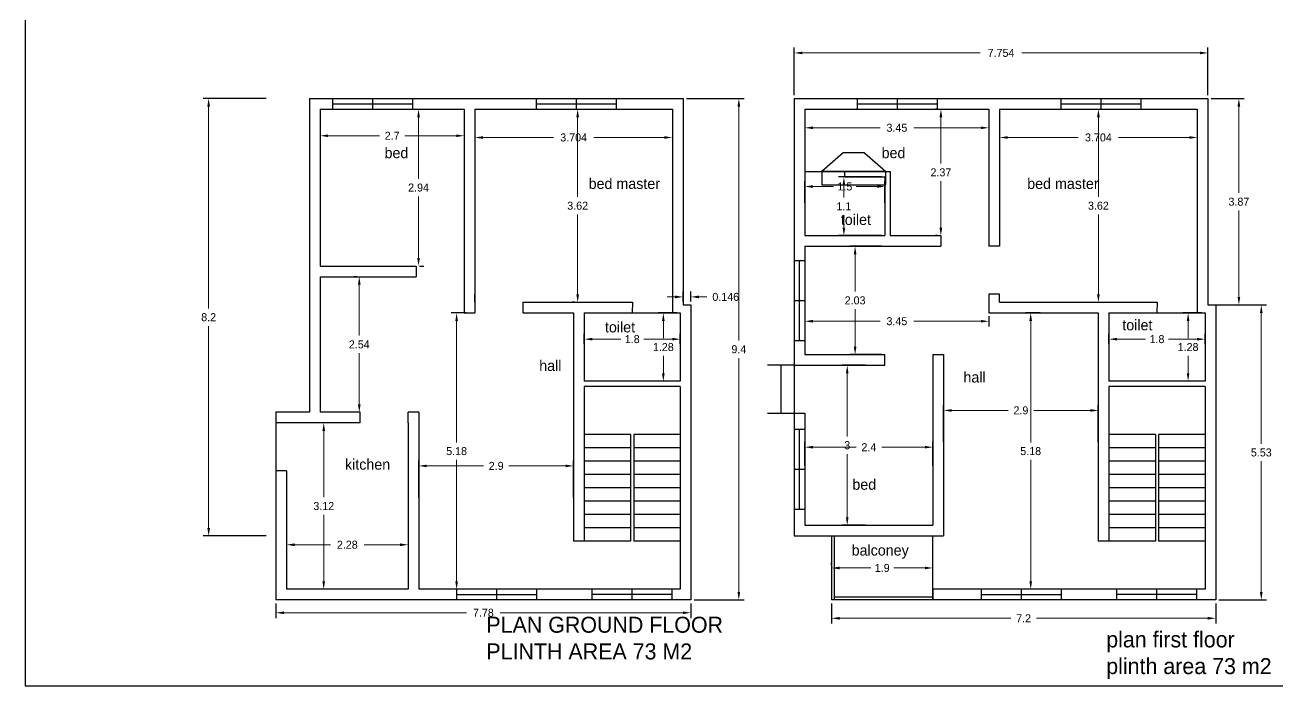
# Model space of a CAD drawing. Header units: inches. Extents: x -100 to 1476, y -184 to 112.
# Drawn here: x 60.94 to 84.42, y 81.41 to 93.8 of the extents above; entities that cross this region are included whole.
import ezdxf

# ---------------------------------------------------------------- set-up
doc = ezdxf.new("R2010")
doc.units = ezdxf.units.IN
doc.header["$MEASUREMENT"] = 0
doc.header["$PDMODE"] = 66
doc.dimstyles.get("Standard").update_dxf_attribs({"dimtxt": 0.15, "dimasz": 0.15, "dimexe": 0.1, "dimexo": 0.0625, "dimgap": 0.09, "dimtad": 0, "dimtih": 1, "dimtoh": 1, "dimdec": 4, "dimdsep": 46, "dimtxsty": 'Standard', "dimcen": 0.09, "dimadec": 0, "dimazin": 0, "dimtfac": 1, "dimtdec": 4, "dimtofl": 0, "dimtmove": 0, "dimatfit": 3, "dimfxl": 0, "dimtolj": 1, "dimtzin": 0, "dimlwd": 15, "dimarcsym": 0})

# ---------------------------------------------------------------- blocks, each defined once
blk = doc.blocks.new('*D35')
at = {"color": 0, "lineweight": -2, "transparency": 16777216}
for p, q in [((69.367, 92.163), (69.367, 91.595)), ((73.071, 92.163), (73.071, 91.595))]:
    blk.add_line(p, q, dxfattribs=at)
at = {"color": 0, "lineweight": 15, "transparency": 16777216}
for p, q in [((69.517, 91.695), (70.842, 91.695)), ((72.921, 91.695), (71.597, 91.695))]:
    blk.add_line(p, q, dxfattribs=at)
at = {"color": 0, "transparency": 16777216}
for points in [[(69.517, 91.72), (69.517, 91.67), (69.367, 91.695)], [(72.921, 91.72), (72.921, 91.67), (73.071, 91.695)]]:
    blk.add_solid(points, dxfattribs=at)
at = {"layer": 'Defpoints', "color": 0, "transparency": 16777216}
for p in [(69.367, 92.226), (73.071, 92.226), (69.367, 91.695)]:
    blk.add_point(p, dxfattribs=at)
at = {"color": 0, "transparency": 16777216, "insert": (71.219, 91.695), "char_height": 0.15, "attachment_point": 5}
blk.add_mtext('\\A1;3.704', dxfattribs=at)
blk = doc.blocks.new('*D36')
at = {"color": 0, "lineweight": -2, "transparency": 16777216}
for p, q in [((69.205, 88.406), (68.925, 88.406)), ((69.205, 83.226), (68.925, 83.226))]:
    blk.add_line(p, q, dxfattribs=at)
at = {"color": 0, "lineweight": 15, "transparency": 16777216}
for p, q in [((69.025, 88.256), (69.025, 85.981)), ((69.025, 83.376), (69.025, 85.651))]:
    blk.add_line(p, q, dxfattribs=at)
at = {"color": 0, "transparency": 16777216}
for points in [[(69, 88.256), (69.05, 88.256), (69.025, 88.406)], [(69, 83.376), (69.05, 83.376), (69.025, 83.226)]]:
    blk.add_solid(points, dxfattribs=at)
at = {"layer": 'Defpoints', "color": 0, "transparency": 16777216}
for p in [(69.267, 88.406), (69.025, 83.226), (69.267, 83.226)]:
    blk.add_point(p, dxfattribs=at)
at = {"color": 0, "transparency": 16777216, "insert": (69.025, 85.816), "char_height": 0.15, "attachment_point": 5}
blk.add_mtext('\\A1;5.18', dxfattribs=at)
blk = doc.blocks.new('*D37')
at = {"color": 0, "lineweight": -2, "transparency": 16777216}
for p, q in [((68.317, 84.948), (68.317, 85.639)), ((71.217, 84.948), (71.217, 85.639))]:
    blk.add_line(p, q, dxfattribs=at)
at = {"color": 0, "lineweight": 15, "transparency": 16777216}
for p, q in [((68.467, 85.539), (69.527, 85.539)), ((71.067, 85.539), (70.007, 85.539))]:
    blk.add_line(p, q, dxfattribs=at)
at = {"color": 0, "transparency": 16777216}
for points in [[(68.467, 85.564), (68.467, 85.514), (68.317, 85.539)], [(71.067, 85.564), (71.067, 85.514), (71.217, 85.539)]]:
    blk.add_solid(points, dxfattribs=at)
at = {"layer": 'Defpoints', "color": 0, "transparency": 16777216}
for p in [(71.217, 85.539), (68.317, 84.886), (71.217, 84.886)]:
    blk.add_point(p, dxfattribs=at)
at = {"color": 0, "transparency": 16777216, "insert": (69.767, 85.539), "char_height": 0.15, "attachment_point": 5}
blk.add_mtext('\\A1;2.9', dxfattribs=at)
blk = doc.blocks.new('*D38')
at = {"color": 0, "lineweight": -2, "transparency": 16777216}
for p, q in [((71.28, 92.226), (71.394, 92.226)), ((71.232, 88.606), (71.194, 88.606))]:
    blk.add_line(p, q, dxfattribs=at)
at = {"color": 0, "lineweight": 15, "transparency": 16777216}
for p, q in [((71.294, 92.076), (71.294, 90.581)), ((71.294, 88.756), (71.294, 90.251))]:
    blk.add_line(p, q, dxfattribs=at)
at = {"color": 0, "transparency": 16777216}
for points in [[(71.269, 92.076), (71.319, 92.076), (71.294, 92.226)], [(71.269, 88.756), (71.319, 88.756), (71.294, 88.606)]]:
    blk.add_solid(points, dxfattribs=at)
at = {"layer": 'Defpoints', "color": 0, "transparency": 16777216}
for p in [(71.217, 92.226), (71.294, 88.606), (71.294, 88.606)]:
    blk.add_point(p, dxfattribs=at)
at = {"color": 0, "transparency": 16777216, "insert": (71.294, 90.416), "char_height": 0.15, "attachment_point": 5}
blk.add_mtext('\\A1;3.62', dxfattribs=at)
blk = doc.blocks.new('*D39')
at = {"color": 0, "lineweight": -2, "transparency": 16777216}
for p, q in [((71.417, 87.828), (71.417, 88.015)), ((73.217, 87.828), (73.217, 88.015))]:
    blk.add_line(p, q, dxfattribs=at)
at = {"color": 0, "lineweight": 15, "transparency": 16777216}
for p, q in [((71.567, 87.915), (72.102, 87.915)), ((73.067, 87.915), (72.532, 87.915))]:
    blk.add_line(p, q, dxfattribs=at)
at = {"color": 0, "transparency": 16777216}
for points in [[(71.567, 87.94), (71.567, 87.89), (71.417, 87.915)], [(73.067, 87.94), (73.067, 87.89), (73.217, 87.915)]]:
    blk.add_solid(points, dxfattribs=at)
at = {"layer": 'Defpoints', "color": 0, "transparency": 16777216}
for p in [(73.217, 87.915), (71.417, 87.766), (73.217, 87.766)]:
    blk.add_point(p, dxfattribs=at)
at = {"color": 0, "transparency": 16777216, "insert": (72.317, 87.915), "char_height": 0.15, "attachment_point": 5}
blk.add_mtext('\\A1;1.8', dxfattribs=at)
blk = doc.blocks.new('*D40')
at = {"color": 0, "lineweight": -2, "transparency": 16777216}
for p, q in [((73.155, 88.406), (72.8, 88.406)), ((73.155, 87.126), (72.8, 87.126))]:
    blk.add_line(p, q, dxfattribs=at)
at = {"color": 0, "lineweight": 15, "transparency": 16777216}
for p, q in [((72.9, 88.256), (72.9, 87.931)), ((72.9, 87.276), (72.9, 87.601))]:
    blk.add_line(p, q, dxfattribs=at)
at = {"color": 0, "transparency": 16777216}
for points in [[(72.875, 88.256), (72.925, 88.256), (72.9, 88.406)], [(72.875, 87.276), (72.925, 87.276), (72.9, 87.126)]]:
    blk.add_solid(points, dxfattribs=at)
at = {"layer": 'Defpoints', "color": 0, "transparency": 16777216}
for p in [(73.217, 88.406), (72.9, 87.126), (73.217, 87.126)]:
    blk.add_point(p, dxfattribs=at)
at = {"color": 0, "transparency": 16777216, "insert": (72.9, 87.766), "char_height": 0.15, "attachment_point": 5}
blk.add_mtext('\\A1;1.28', dxfattribs=at)
blk = doc.blocks.new('*D51')
at = {"color": 0, "lineweight": -2, "transparency": 16777216}
for p, q in [((75.552, 92.163), (75.552, 91.777)), ((79.002, 92.163), (79.002, 91.777))]:
    blk.add_line(p, q, dxfattribs=at)
at = {"color": 0, "lineweight": 15, "transparency": 16777216}
for p, q in [((75.702, 91.877), (76.962, 91.877)), ((78.852, 91.877), (77.592, 91.877))]:
    blk.add_line(p, q, dxfattribs=at)
at = {"color": 0, "transparency": 16777216}
for points in [[(75.702, 91.902), (75.702, 91.852), (75.552, 91.877)], [(78.852, 91.902), (78.852, 91.852), (79.002, 91.877)]]:
    blk.add_solid(points, dxfattribs=at)
at = {"layer": 'Defpoints', "color": 0, "transparency": 16777216}
for p in [(75.552, 92.226), (79.002, 92.226), (75.552, 91.877)]:
    blk.add_point(p, dxfattribs=at)
at = {"color": 0, "transparency": 16777216, "insert": (77.277, 91.877), "char_height": 0.15, "attachment_point": 5}
blk.add_mtext('\\A1;3.45', dxfattribs=at)
blk = doc.blocks.new('*D52')
at = {"color": 0, "lineweight": -2, "transparency": 16777216}
for p, q in [((76.689, 87.426), (76.246, 87.426)), ((76.689, 84.426), (76.246, 84.426))]:
    blk.add_line(p, q, dxfattribs=at)
at = {"color": 0, "lineweight": 15, "transparency": 16777216}
for p, q in [((76.346, 87.276), (76.346, 86.091)), ((76.346, 84.576), (76.346, 85.761))]:
    blk.add_line(p, q, dxfattribs=at)
at = {"color": 0, "transparency": 16777216}
for points in [[(76.321, 87.276), (76.371, 87.276), (76.346, 87.426)], [(76.321, 84.576), (76.371, 84.576), (76.346, 84.426)]]:
    blk.add_solid(points, dxfattribs=at)
at = {"layer": 'Defpoints', "color": 0, "transparency": 16777216}
for p in [(76.346, 87.426), (76.752, 87.426), (76.752, 84.426)]:
    blk.add_point(p, dxfattribs=at)
at = {"color": 0, "transparency": 16777216, "insert": (76.346, 85.926), "char_height": 0.15, "attachment_point": 5}
blk.add_mtext('\\A1;3', dxfattribs=at)
blk = doc.blocks.new('*D53')
at = {"color": 0, "lineweight": -2, "transparency": 16777216}
for p, q in [((75.552, 85.538), (75.552, 85.99)), ((77.952, 85.538), (77.952, 85.99))]:
    blk.add_line(p, q, dxfattribs=at)
at = {"color": 0, "lineweight": 15, "transparency": 16777216}
for p, q in [((75.702, 85.89), (76.512, 85.89)), ((77.802, 85.89), (76.992, 85.89))]:
    blk.add_line(p, q, dxfattribs=at)
at = {"color": 0, "transparency": 16777216}
for points in [[(75.702, 85.915), (75.702, 85.865), (75.552, 85.89)], [(77.802, 85.915), (77.802, 85.865), (77.952, 85.89)]]:
    blk.add_solid(points, dxfattribs=at)
at = {"layer": 'Defpoints', "color": 0, "transparency": 16777216}
for p in [(77.952, 85.89), (75.552, 85.476), (77.952, 85.476)]:
    blk.add_point(p, dxfattribs=at)
at = {"color": 0, "transparency": 16777216, "insert": (76.752, 85.89), "char_height": 0.15, "attachment_point": 5}
blk.add_mtext('\\A1;2.4', dxfattribs=at)
blk = doc.blocks.new('*D54')
at = {"color": 0, "lineweight": -2, "transparency": 16777216}
for p, q in [((78.039, 92.226), (78.002, 92.226)), ((78.039, 89.856), (78.002, 89.856))]:
    blk.add_line(p, q, dxfattribs=at)
at = {"color": 0, "lineweight": 15, "transparency": 16777216}
for p, q in [((78.102, 92.076), (78.102, 91.206)), ((78.102, 90.006), (78.102, 90.876))]:
    blk.add_line(p, q, dxfattribs=at)
at = {"color": 0, "transparency": 16777216}
for points in [[(78.077, 92.076), (78.127, 92.076), (78.102, 92.226)], [(78.077, 90.006), (78.127, 90.006), (78.102, 89.856)]]:
    blk.add_solid(points, dxfattribs=at)
at = {"layer": 'Defpoints', "color": 0, "transparency": 16777216}
for p in [(78.102, 92.226), (78.102, 92.226), (78.102, 89.856)]:
    blk.add_point(p, dxfattribs=at)
at = {"color": 0, "transparency": 16777216, "insert": (78.102, 91.041), "char_height": 0.15, "attachment_point": 5}
blk.add_mtext('\\A1;2.37', dxfattribs=at)
blk = doc.blocks.new('*D41')
at = {"color": 0, "lineweight": -2, "transparency": 16777216}
for p, q in [((79.202, 92.163), (79.202, 91.595)), ((82.906, 92.163), (82.906, 91.595))]:
    blk.add_line(p, q, dxfattribs=at)
at = {"color": 0, "lineweight": 15, "transparency": 16777216}
for p, q in [((79.352, 91.695), (80.676, 91.695)), ((82.756, 91.695), (81.431, 91.695))]:
    blk.add_line(p, q, dxfattribs=at)
at = {"color": 0, "transparency": 16777216}
for points in [[(79.352, 91.72), (79.352, 91.67), (79.202, 91.695)], [(82.756, 91.72), (82.756, 91.67), (82.906, 91.695)]]:
    blk.add_solid(points, dxfattribs=at)
at = {"layer": 'Defpoints', "color": 0, "transparency": 16777216}
for p in [(79.202, 92.226), (82.906, 92.226), (79.202, 91.695)]:
    blk.add_point(p, dxfattribs=at)
at = {"color": 0, "transparency": 16777216, "insert": (81.054, 91.695), "char_height": 0.15, "attachment_point": 5}
blk.add_mtext('\\A1;3.704', dxfattribs=at)
blk = doc.blocks.new('*D42')
at = {"color": 0, "lineweight": -2, "transparency": 16777216}
for p, q in [((79.964, 88.406), (79.685, 88.406)), ((79.964, 83.226), (79.685, 83.226))]:
    blk.add_line(p, q, dxfattribs=at)
at = {"color": 0, "lineweight": 15, "transparency": 16777216}
for p, q in [((79.785, 88.256), (79.785, 85.981)), ((79.785, 83.376), (79.785, 85.651))]:
    blk.add_line(p, q, dxfattribs=at)
at = {"color": 0, "transparency": 16777216}
for points in [[(79.76, 88.256), (79.81, 88.256), (79.785, 88.406)], [(79.76, 83.376), (79.81, 83.376), (79.785, 83.226)]]:
    blk.add_solid(points, dxfattribs=at)
at = {"layer": 'Defpoints', "color": 0, "transparency": 16777216}
for p in [(80.027, 88.406), (79.785, 83.226), (80.027, 83.226)]:
    blk.add_point(p, dxfattribs=at)
at = {"color": 0, "transparency": 16777216, "insert": (79.785, 85.816), "char_height": 0.15, "attachment_point": 5}
blk.add_mtext('\\A1;5.18', dxfattribs=at)
blk = doc.blocks.new('*D43')
at = {"color": 0, "lineweight": -2, "transparency": 16777216}
for p, q in [((78.152, 85.988), (78.152, 86.679)), ((81.052, 85.988), (81.052, 86.679))]:
    blk.add_line(p, q, dxfattribs=at)
at = {"color": 0, "lineweight": 15, "transparency": 16777216}
for p, q in [((78.302, 86.579), (79.362, 86.579)), ((80.902, 86.579), (79.842, 86.579))]:
    blk.add_line(p, q, dxfattribs=at)
at = {"color": 0, "transparency": 16777216}
for points in [[(78.302, 86.604), (78.302, 86.554), (78.152, 86.579)], [(80.902, 86.604), (80.902, 86.554), (81.052, 86.579)]]:
    blk.add_solid(points, dxfattribs=at)
at = {"layer": 'Defpoints', "color": 0, "transparency": 16777216}
for p in [(81.052, 86.579), (78.152, 85.926), (81.052, 85.926)]:
    blk.add_point(p, dxfattribs=at)
at = {"color": 0, "transparency": 16777216, "insert": (79.602, 86.579), "char_height": 0.15, "attachment_point": 5}
blk.add_mtext('\\A1;2.9', dxfattribs=at)
blk = doc.blocks.new('*D44')
at = {"color": 0, "lineweight": -2, "transparency": 16777216}
for p, q in [((76.989, 89.656), (76.394, 89.656)), ((76.989, 87.626), (76.394, 87.626))]:
    blk.add_line(p, q, dxfattribs=at)
at = {"color": 0, "lineweight": 15, "transparency": 16777216}
for p, q in [((76.494, 89.506), (76.494, 88.806)), ((76.494, 87.776), (76.494, 88.476))]:
    blk.add_line(p, q, dxfattribs=at)
at = {"color": 0, "transparency": 16777216}
for points in [[(76.469, 89.506), (76.519, 89.506), (76.494, 89.656)], [(76.469, 87.776), (76.519, 87.776), (76.494, 87.626)]]:
    blk.add_solid(points, dxfattribs=at)
at = {"layer": 'Defpoints', "color": 0, "transparency": 16777216}
for p in [(76.494, 89.656), (77.052, 89.656), (77.052, 87.626)]:
    blk.add_point(p, dxfattribs=at)
at = {"color": 0, "transparency": 16777216, "insert": (76.494, 88.641), "char_height": 0.15, "attachment_point": 5}
blk.add_mtext('\\A1;2.03', dxfattribs=at)
blk = doc.blocks.new('*D45')
at = {"color": 0, "lineweight": -2, "transparency": 16777216}
for p, q in [((75.552, 88.343), (75.552, 88.151)), ((79.002, 88.343), (79.002, 88.151))]:
    blk.add_line(p, q, dxfattribs=at)
at = {"color": 0, "lineweight": 15, "transparency": 16777216}
for p, q in [((75.702, 88.251), (76.962, 88.251)), ((78.852, 88.251), (77.592, 88.251))]:
    blk.add_line(p, q, dxfattribs=at)
at = {"color": 0, "transparency": 16777216}
for points in [[(75.702, 88.276), (75.702, 88.226), (75.552, 88.251)], [(78.852, 88.276), (78.852, 88.226), (79.002, 88.251)]]:
    blk.add_solid(points, dxfattribs=at)
at = {"layer": 'Defpoints', "color": 0, "transparency": 16777216}
for p in [(75.552, 88.406), (79.002, 88.406), (75.552, 88.251)]:
    blk.add_point(p, dxfattribs=at)
at = {"color": 0, "transparency": 16777216, "insert": (77.277, 88.251), "char_height": 0.15, "attachment_point": 5}
blk.add_mtext('\\A1;3.45', dxfattribs=at)
blk = doc.blocks.new('*D46')
at = {"color": 0, "lineweight": -2, "transparency": 16777216}
for p, q in [((76.052, 83.688), (76.052, 83.726)), ((77.952, 83.688), (77.952, 83.726))]:
    blk.add_line(p, q, dxfattribs=at)
at = {"color": 0, "lineweight": 15, "transparency": 16777216}
for p, q in [((76.202, 83.626), (76.787, 83.626)), ((77.802, 83.626), (77.217, 83.626))]:
    blk.add_line(p, q, dxfattribs=at)
at = {"color": 0, "transparency": 16777216}
for points in [[(76.202, 83.651), (76.202, 83.601), (76.052, 83.626)], [(77.802, 83.651), (77.802, 83.601), (77.952, 83.626)]]:
    blk.add_solid(points, dxfattribs=at)
at = {"layer": 'Defpoints', "color": 0, "transparency": 16777216}
for p in [(76.052, 83.626), (77.952, 83.626), (77.952, 83.626)]:
    blk.add_point(p, dxfattribs=at)
at = {"color": 0, "transparency": 16777216, "insert": (77.002, 83.626), "char_height": 0.15, "attachment_point": 5}
blk.add_mtext('\\A1;1.9', dxfattribs=at)
blk = doc.blocks.new('*D47')
at = {"color": 0, "lineweight": -2, "transparency": 16777216}
for p, q in [((76.989, 90.956), (76.184, 90.956)), ((76.989, 89.856), (76.184, 89.856))]:
    blk.add_line(p, q, dxfattribs=at)
at = {"color": 0, "lineweight": 15, "transparency": 16777216}
for p, q in [((76.284, 90.806), (76.284, 90.571)), ((76.284, 90.006), (76.284, 90.241))]:
    blk.add_line(p, q, dxfattribs=at)
at = {"color": 0, "transparency": 16777216}
for points in [[(76.259, 90.806), (76.309, 90.806), (76.284, 90.956)], [(76.259, 90.006), (76.309, 90.006), (76.284, 89.856)]]:
    blk.add_solid(points, dxfattribs=at)
at = {"layer": 'Defpoints', "color": 0, "transparency": 16777216}
for p in [(76.284, 90.956), (77.052, 90.956), (77.052, 89.856)]:
    blk.add_point(p, dxfattribs=at)
at = {"color": 0, "transparency": 16777216, "insert": (76.284, 90.406), "char_height": 0.15, "attachment_point": 5}
blk.add_mtext('\\A1;1.1', dxfattribs=at)
blk = doc.blocks.new('*D48')
at = {"color": 0, "lineweight": -2, "transparency": 16777216}
for p, q in [((75.552, 90.468), (75.552, 90.876)), ((77.052, 90.468), (77.052, 90.876))]:
    blk.add_line(p, q, dxfattribs=at)
at = {"color": 0, "lineweight": 15, "transparency": 16777216}
for p, q in [((75.702, 90.776), (76.087, 90.776)), ((76.902, 90.776), (76.517, 90.776))]:
    blk.add_line(p, q, dxfattribs=at)
at = {"color": 0, "transparency": 16777216}
for points in [[(75.702, 90.801), (75.702, 90.751), (75.552, 90.776)], [(76.902, 90.801), (76.902, 90.751), (77.052, 90.776)]]:
    blk.add_solid(points, dxfattribs=at)
at = {"layer": 'Defpoints', "color": 0, "transparency": 16777216}
for p in [(75.552, 90.776), (75.552, 90.406), (77.052, 90.406)]:
    blk.add_point(p, dxfattribs=at)
at = {"color": 0, "transparency": 16777216, "insert": (76.302, 90.776), "char_height": 0.15, "attachment_point": 5}
blk.add_mtext('\\A1;1.5', dxfattribs=at)
blk = doc.blocks.new('*D49')
at = {"color": 0, "lineweight": -2, "transparency": 16777216}
for p, q in [((81.252, 87.828), (81.252, 88.015)), ((83.052, 87.828), (83.052, 88.015))]:
    blk.add_line(p, q, dxfattribs=at)
at = {"color": 0, "lineweight": 15, "transparency": 16777216}
for p, q in [((81.402, 87.915), (81.937, 87.915)), ((82.902, 87.915), (82.367, 87.915))]:
    blk.add_line(p, q, dxfattribs=at)
at = {"color": 0, "transparency": 16777216}
for points in [[(81.402, 87.94), (81.402, 87.89), (81.252, 87.915)], [(82.902, 87.94), (82.902, 87.89), (83.052, 87.915)]]:
    blk.add_solid(points, dxfattribs=at)
at = {"layer": 'Defpoints', "color": 0, "transparency": 16777216}
for p in [(83.052, 87.915), (81.252, 87.766), (83.052, 87.766)]:
    blk.add_point(p, dxfattribs=at)
at = {"color": 0, "transparency": 16777216, "insert": (82.152, 87.915), "char_height": 0.15, "attachment_point": 5}
blk.add_mtext('\\A1;1.8', dxfattribs=at)
blk = doc.blocks.new('*D50')
at = {"color": 0, "lineweight": -2, "transparency": 16777216}
for p, q in [((82.989, 88.406), (82.635, 88.406)), ((82.989, 87.126), (82.635, 87.126))]:
    blk.add_line(p, q, dxfattribs=at)
at = {"color": 0, "lineweight": 15, "transparency": 16777216}
for p, q in [((82.735, 88.256), (82.735, 87.931)), ((82.735, 87.276), (82.735, 87.601))]:
    blk.add_line(p, q, dxfattribs=at)
at = {"color": 0, "transparency": 16777216}
for points in [[(82.71, 88.256), (82.76, 88.256), (82.735, 88.406)], [(82.71, 87.276), (82.76, 87.276), (82.735, 87.126)]]:
    blk.add_solid(points, dxfattribs=at)
at = {"layer": 'Defpoints', "color": 0, "transparency": 16777216}
for p in [(83.052, 88.406), (82.735, 87.126), (83.052, 87.126)]:
    blk.add_point(p, dxfattribs=at)
at = {"color": 0, "transparency": 16777216, "insert": (82.735, 87.766), "char_height": 0.15, "attachment_point": 5}
blk.add_mtext('\\A1;1.28', dxfattribs=at)
blk = doc.blocks.new('*D55')
at = {"color": 0, "lineweight": -2, "transparency": 16777216}
for p, q in [((80.741, 92.226), (81.154, 92.226)), ((80.741, 88.606), (81.154, 88.606))]:
    blk.add_line(p, q, dxfattribs=at)
at = {"color": 0, "lineweight": 15, "transparency": 16777216}
for p, q in [((81.054, 92.076), (81.054, 90.581)), ((81.054, 88.756), (81.054, 90.251))]:
    blk.add_line(p, q, dxfattribs=at)
at = {"color": 0, "transparency": 16777216}
for points in [[(81.029, 92.076), (81.079, 92.076), (81.054, 92.226)], [(81.029, 88.756), (81.079, 88.756), (81.054, 88.606)]]:
    blk.add_solid(points, dxfattribs=at)
at = {"layer": 'Defpoints', "color": 0, "transparency": 16777216}
for p in [(80.679, 92.226), (81.054, 92.226), (80.679, 88.606)]:
    blk.add_point(p, dxfattribs=at)
at = {"color": 0, "transparency": 16777216, "insert": (81.054, 90.416), "char_height": 0.15, "attachment_point": 5}
blk.add_mtext('\\A1;3.62', dxfattribs=at)
blk = doc.blocks.new('*D75')
at = {"color": 0, "lineweight": -2, "transparency": 16777216}
for p, q in [((73.334, 92.426), (74.415, 92.426)), ((73.48, 83.026), (74.415, 83.026))]:
    blk.add_line(p, q, dxfattribs=at)
at = {"color": 0, "lineweight": 15, "transparency": 16777216}
for p, q in [((74.315, 92.276), (74.315, 87.891)), ((74.315, 83.176), (74.315, 87.561))]:
    blk.add_line(p, q, dxfattribs=at)
at = {"color": 0, "transparency": 16777216}
for points in [[(74.29, 92.276), (74.34, 92.276), (74.315, 92.426)], [(74.29, 83.176), (74.34, 83.176), (74.315, 83.026)]]:
    blk.add_solid(points, dxfattribs=at)
at = {"layer": 'Defpoints', "color": 0, "transparency": 16777216}
for p in [(73.271, 92.426), (73.417, 83.026), (74.315, 83.026)]:
    blk.add_point(p, dxfattribs=at)
at = {"color": 0, "transparency": 16777216, "insert": (74.315, 87.726), "char_height": 0.15, "attachment_point": 5}
blk.add_mtext('\\A1;9.4', dxfattribs=at)
blk = doc.blocks.new('*D76')
at = {"color": 0, "lineweight": -2, "transparency": 16777216}
for p, q in [((73.271, 88.618), (73.271, 88.807)), ((73.417, 88.618), (73.417, 88.807))]:
    blk.add_line(p, q, dxfattribs=at)
at = {"color": 0, "lineweight": 15, "transparency": 16777216}
for p, q in [((73.121, 88.707), (72.971, 88.707)), ((73.567, 88.707), (73.717, 88.707))]:
    blk.add_line(p, q, dxfattribs=at)
at = {"color": 0, "transparency": 16777216}
for points in [[(73.121, 88.732), (73.121, 88.682), (73.271, 88.707)], [(73.567, 88.732), (73.567, 88.682), (73.417, 88.707)]]:
    blk.add_solid(points, dxfattribs=at)
at = {"layer": 'Defpoints', "color": 0, "transparency": 16777216}
for p in [(73.271, 88.556), (73.417, 88.707), (73.417, 88.556)]:
    blk.add_point(p, dxfattribs=at)
at = {"color": 0, "transparency": 16777216, "insert": (74.07, 88.707), "char_height": 0.15, "attachment_point": 5}
blk.add_mtext('\\A1;0.146', dxfattribs=at)
blk = doc.blocks.new('*D77')
at = {"color": 0, "lineweight": -2, "transparency": 16777216}
for p, q in [((65.455, 92.426), (64.278, 92.426)), ((65.455, 84.226), (64.278, 84.226))]:
    blk.add_line(p, q, dxfattribs=at)
at = {"color": 0, "lineweight": 15, "transparency": 16777216}
for p, q in [((64.378, 92.276), (64.378, 88.491)), ((64.378, 84.376), (64.378, 88.161))]:
    blk.add_line(p, q, dxfattribs=at)
at = {"color": 0, "transparency": 16777216}
for points in [[(64.353, 92.276), (64.403, 92.276), (64.378, 92.426)], [(64.353, 84.376), (64.403, 84.376), (64.378, 84.226)]]:
    blk.add_solid(points, dxfattribs=at)
at = {"layer": 'Defpoints', "color": 0, "transparency": 16777216}
for p in [(65.517, 92.426), (64.378, 84.226), (65.517, 84.226)]:
    blk.add_point(p, dxfattribs=at)
at = {"color": 0, "transparency": 16777216, "insert": (64.378, 88.326), "char_height": 0.15, "attachment_point": 5}
blk.add_mtext('\\A1;8.2', dxfattribs=at)
blk = doc.blocks.new('*D78')
at = {"color": 0, "lineweight": -2, "transparency": 16777216}
for p, q in [((75.352, 92.488), (75.352, 93.38)), ((83.106, 92.488), (83.106, 93.38))]:
    blk.add_line(p, q, dxfattribs=at)
at = {"color": 0, "lineweight": 15, "transparency": 16777216}
for p, q in [((75.502, 93.28), (78.839, 93.28)), ((82.956, 93.28), (79.619, 93.28))]:
    blk.add_line(p, q, dxfattribs=at)
at = {"color": 0, "transparency": 16777216}
for points in [[(75.502, 93.305), (75.502, 93.255), (75.352, 93.28)], [(82.956, 93.305), (82.956, 93.255), (83.106, 93.28)]]:
    blk.add_solid(points, dxfattribs=at)
at = {"layer": 'Defpoints', "color": 0, "transparency": 16777216}
for p in [(83.106, 93.28), (75.352, 92.426), (83.106, 92.426)]:
    blk.add_point(p, dxfattribs=at)
at = {"color": 0, "transparency": 16777216, "insert": (79.229, 93.28), "char_height": 0.15, "attachment_point": 5}
blk.add_mtext('\\A1;7.754', dxfattribs=at)
blk = doc.blocks.new('*D79')
at = {"color": 0, "lineweight": -2, "transparency": 16777216}
for p, q in [((83.168, 92.426), (83.787, 92.426)), ((83.168, 88.556), (83.787, 88.556))]:
    blk.add_line(p, q, dxfattribs=at)
at = {"color": 0, "lineweight": 15, "transparency": 16777216}
for p, q in [((83.687, 92.276), (83.687, 90.656)), ((83.687, 88.706), (83.687, 90.326))]:
    blk.add_line(p, q, dxfattribs=at)
at = {"color": 0, "transparency": 16777216}
for points in [[(83.662, 92.276), (83.712, 92.276), (83.687, 92.426)], [(83.662, 88.706), (83.712, 88.706), (83.687, 88.556)]]:
    blk.add_solid(points, dxfattribs=at)
at = {"layer": 'Defpoints', "color": 0, "transparency": 16777216}
for p in [(83.106, 92.426), (83.106, 88.556), (83.687, 88.556)]:
    blk.add_point(p, dxfattribs=at)
at = {"color": 0, "transparency": 16777216, "insert": (83.687, 90.491), "char_height": 0.15, "attachment_point": 5}
blk.add_mtext('\\A1;3.87', dxfattribs=at)
blk = doc.blocks.new('*D80')
at = {"color": 0, "lineweight": -2, "transparency": 16777216}
for p, q in [((83.314, 88.556), (84.207, 88.556)), ((83.314, 83.026), (84.207, 83.026))]:
    blk.add_line(p, q, dxfattribs=at)
at = {"color": 0, "lineweight": 15, "transparency": 16777216}
for p, q in [((84.107, 88.406), (84.107, 85.956)), ((84.107, 83.176), (84.107, 85.626))]:
    blk.add_line(p, q, dxfattribs=at)
at = {"color": 0, "transparency": 16777216}
for points in [[(84.082, 88.406), (84.132, 88.406), (84.107, 88.556)], [(84.082, 83.176), (84.132, 83.176), (84.107, 83.026)]]:
    blk.add_solid(points, dxfattribs=at)
at = {"layer": 'Defpoints', "color": 0, "transparency": 16777216}
for p in [(83.252, 88.556), (83.252, 83.026), (84.107, 83.026)]:
    blk.add_point(p, dxfattribs=at)
at = {"color": 0, "transparency": 16777216, "insert": (84.107, 85.791), "char_height": 0.15, "attachment_point": 5}
blk.add_mtext('\\A1;5.53', dxfattribs=at)
blk = doc.blocks.new('*D81')
at = {"color": 0, "lineweight": -2, "transparency": 16777216}
for p, q in [((76.052, 82.963), (76.052, 82.583)), ((83.252, 82.963), (83.252, 82.583))]:
    blk.add_line(p, q, dxfattribs=at)
at = {"color": 0, "lineweight": 15, "transparency": 16777216}
for p, q in [((76.202, 82.683), (79.412, 82.683)), ((83.102, 82.683), (79.892, 82.683))]:
    blk.add_line(p, q, dxfattribs=at)
at = {"color": 0, "transparency": 16777216}
for points in [[(76.202, 82.708), (76.202, 82.658), (76.052, 82.683)], [(83.102, 82.708), (83.102, 82.658), (83.252, 82.683)]]:
    blk.add_solid(points, dxfattribs=at)
at = {"layer": 'Defpoints', "color": 0, "transparency": 16777216}
for p in [(76.052, 83.026), (83.252, 83.026), (83.252, 82.683)]:
    blk.add_point(p, dxfattribs=at)
at = {"color": 0, "transparency": 16777216, "insert": (79.652, 82.683), "char_height": 0.15, "attachment_point": 5}
blk.add_mtext('\\A1;7.2', dxfattribs=at)
blk = doc.blocks.new('*D172')
at = {"color": 0, "linetype": 'ByBlock', "lineweight": -2, "transparency": 16777216}
for p, q in [((66.467, 92.163), (66.467, 91.628)), ((69.167, 92.163), (69.167, 91.628))]:
    blk.add_line(p, q, dxfattribs=at)
at = {"color": 0, "linetype": 'ByBlock', "lineweight": 15, "transparency": 16777216}
for p, q in [((66.617, 91.728), (67.577, 91.728)), ((69.017, 91.728), (68.057, 91.728))]:
    blk.add_line(p, q, dxfattribs=at)
at = {"color": 0, "linetype": 'ByBlock', "transparency": 16777216}
for points in [[(66.617, 91.753), (66.617, 91.703), (66.467, 91.728)], [(69.017, 91.753), (69.017, 91.703), (69.167, 91.728)]]:
    blk.add_solid(points, dxfattribs=at)
at = {"layer": 'Defpoints', "color": 0, "linetype": 'ByBlock', "transparency": 16777216}
for p in [(66.467, 92.226), (69.167, 92.226), (66.467, 91.728)]:
    blk.add_point(p, dxfattribs=at)
at = {"color": 0, "linetype": 'ByBlock', "transparency": 16777216, "insert": (67.817, 91.728), "char_height": 0.15, "attachment_point": 5}
blk.add_mtext('\\A1;2.7', dxfattribs=at)
blk = doc.blocks.new('*D173')
at = {"color": 0, "linetype": 'ByBlock', "lineweight": 15, "transparency": 16777216}
for p, q in [((68.312, 92.076), (68.312, 90.921)), ((68.312, 89.436), (68.312, 90.591))]:
    blk.add_line(p, q, dxfattribs=at)
at = {"color": 0, "linetype": 'ByBlock', "lineweight": -2, "transparency": 16777216}
for p, q in [((68.33, 92.226), (68.412, 92.226)), ((68.33, 89.286), (68.412, 89.286))]:
    blk.add_line(p, q, dxfattribs=at)
at = {"color": 0, "linetype": 'ByBlock', "transparency": 16777216}
for points in [[(68.287, 92.076), (68.337, 92.076), (68.312, 92.226)], [(68.287, 89.436), (68.337, 89.436), (68.312, 89.286)]]:
    blk.add_solid(points, dxfattribs=at)
at = {"layer": 'Defpoints', "color": 0, "linetype": 'ByBlock', "transparency": 16777216}
for p in [(68.267, 92.226), (68.312, 92.226), (68.267, 89.286)]:
    blk.add_point(p, dxfattribs=at)
at = {"color": 0, "linetype": 'ByBlock', "transparency": 16777216, "insert": (68.312, 90.756), "char_height": 0.15, "attachment_point": 5}
blk.add_mtext('\\A1;2.94', dxfattribs=at)
blk = doc.blocks.new('*D174')
at = {"color": 0, "linetype": 'ByBlock', "lineweight": -2, "transparency": 16777216}
for p, q in [((67.155, 89.086), (67.101, 89.086)), ((67.155, 86.546), (67.101, 86.546))]:
    blk.add_line(p, q, dxfattribs=at)
at = {"color": 0, "linetype": 'ByBlock', "lineweight": 15, "transparency": 16777216}
for p, q in [((67.201, 88.936), (67.201, 87.981)), ((67.201, 86.696), (67.201, 87.651))]:
    blk.add_line(p, q, dxfattribs=at)
at = {"color": 0, "linetype": 'ByBlock', "transparency": 16777216}
for points in [[(67.176, 88.936), (67.226, 88.936), (67.201, 89.086)], [(67.176, 86.696), (67.226, 86.696), (67.201, 86.546)]]:
    blk.add_solid(points, dxfattribs=at)
at = {"layer": 'Defpoints', "color": 0, "linetype": 'ByBlock', "transparency": 16777216}
for p in [(67.201, 89.086), (67.217, 89.086), (67.217, 86.546)]:
    blk.add_point(p, dxfattribs=at)
at = {"color": 0, "linetype": 'ByBlock', "transparency": 16777216, "insert": (67.201, 87.816), "char_height": 0.15, "attachment_point": 5}
blk.add_mtext('\\A1;2.54', dxfattribs=at)
blk = doc.blocks.new('*D175')
at = {"color": 0, "linetype": 'ByBlock', "lineweight": -2, "transparency": 16777216}
for p, q in [((66.915, 86.346), (66.435, 86.346)), ((66.915, 83.226), (66.435, 83.226))]:
    blk.add_line(p, q, dxfattribs=at)
at = {"color": 0, "linetype": 'ByBlock', "lineweight": 15, "transparency": 16777216}
for p, q in [((66.535, 86.196), (66.535, 84.951)), ((66.535, 83.376), (66.535, 84.621))]:
    blk.add_line(p, q, dxfattribs=at)
at = {"color": 0, "linetype": 'ByBlock', "transparency": 16777216}
for points in [[(66.51, 86.196), (66.56, 86.196), (66.535, 86.346)], [(66.51, 83.376), (66.56, 83.376), (66.535, 83.226)]]:
    blk.add_solid(points, dxfattribs=at)
at = {"layer": 'Defpoints', "color": 0, "linetype": 'ByBlock', "transparency": 16777216}
for p in [(66.535, 86.346), (66.977, 86.346), (66.977, 83.226)]:
    blk.add_point(p, dxfattribs=at)
at = {"color": 0, "linetype": 'ByBlock', "transparency": 16777216, "insert": (66.535, 84.786), "char_height": 0.15, "attachment_point": 5}
blk.add_mtext('\\A1;3.12', dxfattribs=at)
blk = doc.blocks.new('*D176')
at = {"color": 0, "linetype": 'ByBlock', "lineweight": -2, "transparency": 16777216}
for p, q in [((65.837, 84.723), (65.837, 83.961)), ((68.117, 84.723), (68.117, 83.961))]:
    blk.add_line(p, q, dxfattribs=at)
at = {"color": 0, "linetype": 'ByBlock', "lineweight": 15, "transparency": 16777216}
for p, q in [((65.987, 84.061), (66.662, 84.061)), ((67.967, 84.061), (67.292, 84.061))]:
    blk.add_line(p, q, dxfattribs=at)
at = {"color": 0, "linetype": 'ByBlock', "transparency": 16777216}
for points in [[(65.987, 84.086), (65.987, 84.036), (65.837, 84.061)], [(67.967, 84.086), (67.967, 84.036), (68.117, 84.061)]]:
    blk.add_solid(points, dxfattribs=at)
at = {"layer": 'Defpoints', "color": 0, "linetype": 'ByBlock', "transparency": 16777216}
for p in [(65.837, 84.786), (68.117, 84.786), (65.837, 84.061)]:
    blk.add_point(p, dxfattribs=at)
at = {"color": 0, "linetype": 'ByBlock', "transparency": 16777216, "insert": (66.977, 84.061), "char_height": 0.15, "attachment_point": 5}
blk.add_mtext('\\A1;2.28', dxfattribs=at)
blk = doc.blocks.new('*D177')
at = {"color": 0, "linetype": 'ByBlock', "lineweight": -2, "transparency": 16777216}
for p, q in [((65.637, 82.963), (65.637, 82.687)), ((73.417, 82.963), (73.417, 82.687))]:
    blk.add_line(p, q, dxfattribs=at)
at = {"color": 0, "linetype": 'ByBlock', "lineweight": 15, "transparency": 16777216}
for p, q in [((65.787, 82.787), (69.212, 82.787)), ((73.267, 82.787), (69.842, 82.787))]:
    blk.add_line(p, q, dxfattribs=at)
at = {"color": 0, "linetype": 'ByBlock', "transparency": 16777216}
for points in [[(65.787, 82.812), (65.787, 82.762), (65.637, 82.787)], [(73.267, 82.812), (73.267, 82.762), (73.417, 82.787)]]:
    blk.add_solid(points, dxfattribs=at)
at = {"layer": 'Defpoints', "color": 0, "linetype": 'ByBlock', "transparency": 16777216}
for p in [(65.637, 83.026), (73.417, 83.026), (65.637, 82.787)]:
    blk.add_point(p, dxfattribs=at)
at = {"color": 0, "linetype": 'ByBlock', "transparency": 16777216, "insert": (69.527, 82.787), "char_height": 0.15, "attachment_point": 5}
blk.add_mtext('\\A1;7.78', dxfattribs=at)

msp = doc.modelspace()

# ---------------------------------------------------------------- linework, layer by layer
at = {"color": 0}
for p, q in [((66.26714, 92.42599), (73.27109, 92.42599)), ((66.26714, 92.42599), (66.26714, 86.54599)), ((66.69639, 92.42599), (66.69639, 92.22599)), ((66.69639, 92.32599), (68.19639, 92.32599)), ((67.44639, 92.42599), (67.44639, 92.22599)), ((68.19639, 92.42599), (68.19639, 92.22599)), ((70.51325, 92.42599), (70.51325, 92.22599)), ((70.51325, 92.32599), (72.01325, 92.32599)), ((71.26325, 92.42599), (71.26325, 92.22599)), ((72.01325, 92.42599), (72.01325, 92.22599)), ((73.27109, 92.42599), (73.27109, 88.55599)), ((75.35189, 92.42599), (83.10585, 92.42599)), ((75.35189, 92.42599), (75.35189, 84.22599)), ((76.53115, 92.42599), (76.53115, 92.22599)), ((76.53115, 92.32599), (78.03115, 92.32599)), ((77.28115, 92.42599), (77.28115, 92.22599)), ((78.03115, 92.42599), (78.03115, 92.22599)), ((80.34801, 92.42599), (80.34801, 92.22599)), ((80.34801, 92.32599), (81.84801, 92.32599)), ((81.09801, 92.42599), (81.09801, 92.22599)), ((81.84801, 92.42599), (81.84801, 92.22599)), ((83.10585, 92.42599), (83.10585, 88.55599)), ((66.46714, 92.22599), (69.16714, 92.22599)), ((66.46714, 92.22599), (66.46714, 89.28599)), ((69.16714, 92.22599), (69.16714, 89.28599)), ((69.36714, 92.22599), (73.07109, 92.22599)), ((69.36714, 92.22599), (69.36714, 88.60599)), ((73.07109, 92.22599), (73.07109, 88.40599)), ((75.55189, 92.22599), (79.00189, 92.22599)), ((75.55189, 92.22599), (75.55189, 89.85599)), ((79.00189, 92.22599), (79.00189, 89.85599)), ((79.20189, 92.22599), (82.90585, 92.22599)), ((79.20189, 92.22599), (79.20189, 89.65599)), ((82.90585, 92.22599), (82.90585, 88.40599)), ((76.27181, 91.40697), (75.87181, 91.05697)), ((76.67181, 91.40697), (76.27181, 91.40697)), ((76.67181, 91.40697), (77.07181, 91.05697)), ((75.55189, 91.05599), (77.15189, 91.05599)), ((77.07181, 91.05697), (75.87181, 91.05697)), ((75.87181, 91.05697), (75.87181, 90.80697)), ((76.30189, 90.95599), (76.30189, 91.05599)), ((76.30189, 90.95599), (77.05189, 90.95599)), ((77.05189, 90.95599), (77.05189, 89.85599)), ((77.07181, 90.80697), (77.07181, 91.05697)), ((77.15189, 91.05599), (77.15189, 89.85599)), ((75.87181, 90.80697), (77.07181, 90.80697)), ((69.16714, 89.85599), (69.16714, 89.65599)), ((75.55189, 89.85599), (77.05189, 89.85599)), ((77.15189, 89.85599), (78.10189, 89.85599)), ((78.10189, 89.85599), (78.10189, 89.65599)), ((79.00189, 89.85599), (79.00189, 89.65599)), ((75.55189, 89.65599), (78.10189, 89.65599)), ((75.55189, 89.65599), (75.55189, 87.62599)), ((79.20189, 89.65599), (79.00189, 89.65599)), ((66.46714, 89.28599), (68.26714, 89.28599)), ((75.35189, 89.39099), (75.55189, 89.39099)), ((75.45189, 87.89099), (75.45189, 89.39099)), ((66.46714, 89.08599), (68.26714, 89.08599)), ((66.46714, 89.08599), (66.46714, 86.54599)), ((69.16714, 89.08599), (69.16714, 88.40599)), ((69.36714, 88.60599), (69.36714, 88.75599)), ((70.26714, 88.60599), (72.32109, 88.60599)), ((72.32109, 88.60599), (72.31714, 88.40599)), ((73.27109, 88.55599), (73.41714, 88.55599)), ((73.41714, 88.55599), (73.41714, 83.02599)), ((75.35189, 88.64099), (75.55189, 88.64099)), ((79.00189, 88.75599), (79.00189, 88.40599)), ((79.20189, 88.75599), (79.00189, 88.75599)), ((79.20189, 88.60599), (79.20189, 88.75599)), ((79.20189, 88.60599), (82.15585, 88.60599)), ((82.15585, 88.60599), (82.15189, 88.40599)), ((83.10585, 88.55599), (83.25189, 88.55599)), ((83.25189, 88.55599), (83.25189, 83.02599)), ((69.16714, 88.40599), (69.36714, 88.40599)), ((70.26714, 88.40599), (71.21714, 88.40599)), ((71.21714, 88.40599), (71.21714, 84.12599)), ((71.41714, 88.40599), (71.41714, 87.12599)), ((71.41714, 88.40599), (73.21714, 88.40599)), ((73.21714, 88.40599), (73.21714, 87.12599)), ((79.00189, 88.40599), (81.05189, 88.40599)), ((81.05189, 88.40599), (81.05189, 84.12599)), ((81.25189, 88.40599), (83.05189, 88.40599)), ((81.25189, 88.40599), (81.25189, 87.12599)), ((83.05189, 88.40599), (83.05189, 87.12599)), ((75.35189, 87.89099), (75.55189, 87.89099)), ((75.55189, 87.62599), (77.05189, 87.62599)), ((77.05189, 87.42599), (77.05189, 87.62599)), ((77.95189, 87.62599), (77.95189, 84.42599)), ((77.95189, 87.62599), (78.15189, 87.62599)), ((78.15189, 87.62599), (78.15189, 84.22599)), ((75.35189, 87.42599), (74.85189, 87.42599)), ((75.10189, 87.42599), (75.10189, 86.52599)), ((75.35189, 87.42599), (77.05189, 87.42599)), ((73.21714, 87.12599), (71.41714, 87.12599)), ((83.05189, 87.12599), (81.25189, 87.12599)), ((73.21714, 87.02599), (71.41714, 87.02599)), ((71.41714, 87.02599), (71.41714, 84.12599)), ((73.21714, 87.02599), (73.21714, 83.22599)), ((83.05189, 87.02599), (81.25189, 87.02599)), ((81.25189, 87.02599), (81.25189, 84.12599)), ((83.05189, 87.02599), (83.05189, 83.22599)), ((66.26714, 86.54599), (65.63714, 86.54599)), ((65.63714, 86.54599), (65.63714, 83.02599)), ((68.31714, 86.54599), (68.31714, 83.22599)), ((74.85189, 86.52599), (75.35189, 86.52599)), ((75.35189, 86.52599), (75.55189, 86.52599)), ((75.55189, 86.52599), (75.55189, 84.42599)), ((67.21714, 86.34599), (65.83714, 86.34599)), ((68.11714, 86.34599), (68.11714, 83.22599)), ((75.35189, 86.22599), (75.55189, 86.22599)), ((75.45189, 84.72599), (75.45189, 86.22599)), ((72.28714, 86.12599), (71.41714, 86.12599)), ((72.28714, 86.12599), (72.28714, 84.12599)), ((73.21714, 86.12599), (72.34714, 86.12599)), ((72.34714, 86.12599), (72.34714, 84.12599)), ((82.12189, 86.12599), (81.25189, 86.12599)), ((82.12189, 86.12599), (82.12189, 84.12599)), ((83.05189, 86.12599), (82.18189, 86.12599)), ((82.18189, 86.12599), (82.18189, 84.12599)), ((72.28714, 85.87599), (71.41714, 85.87599)), ((73.21714, 85.87599), (72.34714, 85.87599)), ((82.12189, 85.87599), (81.25189, 85.87599)), ((83.05189, 85.87599), (82.18189, 85.87599)), ((72.28714, 85.62599), (71.41714, 85.62599)), ((73.21714, 85.62599), (72.34714, 85.62599)), ((75.35189, 85.47599), (75.55189, 85.47599)), ((82.12189, 85.62599), (81.25189, 85.62599)), ((83.05189, 85.62599), (82.18189, 85.62599)), ((65.83714, 85.44599), (65.83714, 83.22599)), ((65.83714, 85.44599), (65.83714, 83.22599)), ((72.28714, 85.37599), (71.41714, 85.37599)), ((73.21714, 85.37599), (72.34714, 85.37599)), ((82.12189, 85.37599), (81.25189, 85.37599)), ((83.05189, 85.37599), (82.18189, 85.37599)), ((72.28714, 85.12599), (71.41714, 85.12599)), ((73.21714, 85.12599), (72.34714, 85.12599)), ((82.12189, 85.12599), (81.25189, 85.12599)), ((83.05189, 85.12599), (82.18189, 85.12599)), ((72.28714, 84.87599), (71.41714, 84.87599)), ((73.21714, 84.87599), (72.34714, 84.87599)), ((82.12189, 84.87599), (81.25189, 84.87599)), ((83.05189, 84.87599), (82.18189, 84.87599)), ((72.28714, 84.62599), (71.41714, 84.62599)), ((73.21714, 84.62599), (72.34714, 84.62599)), ((75.35189, 84.72599), (75.55189, 84.72599)), ((82.12189, 84.62599), (81.25189, 84.62599)), ((83.05189, 84.62599), (82.18189, 84.62599)), ((72.28714, 84.37599), (71.41714, 84.37599)), ((73.21714, 84.37599), (72.34714, 84.37599)), ((75.55189, 84.42599), (77.95189, 84.42599)), ((82.12189, 84.37599), (81.25189, 84.37599)), ((83.05189, 84.37599), (82.18189, 84.37599)), ((71.41714, 84.12599), (71.21714, 84.12599)), ((72.28714, 84.12599), (71.41714, 84.12599)), ((73.21714, 84.12599), (72.34714, 84.12599)), ((75.35189, 84.22599), (78.15189, 84.22599)), ((76.05189, 84.22599), (76.05189, 83.02599)), ((76.10189, 84.22599), (76.10189, 83.02599)), ((77.95189, 83.02599), (77.95189, 84.22599)), ((81.25189, 84.12599), (81.05189, 84.12599)), ((82.12189, 84.12599), (81.25189, 84.12599)), ((83.05189, 84.12599), (82.18189, 84.12599)), ((68.11714, 83.22599), (65.83714, 83.22599)), ((68.31714, 83.22599), (68.31714, 83.22599)), ((71.41714, 83.22599), (68.31714, 83.22599)), ((69.02041, 83.22599), (69.02041, 83.02599)), ((69.76714, 83.22599), (69.77041, 83.22599)), ((69.77041, 83.22599), (69.77041, 83.02599)), ((70.52041, 83.22599), (70.52041, 83.02599)), ((73.21714, 83.22599), (71.41714, 83.22599)), ((71.56714, 83.02599), (71.56714, 83.22599)), ((72.31714, 83.02599), (72.31714, 83.22599)), ((73.06714, 83.02599), (73.06714, 83.22599)), ((78.15189, 83.22599), (77.95189, 83.22599)), ((77.95189, 83.22599), (77.95189, 83.02599)), ((81.05189, 83.22599), (78.15189, 83.22599)), ((78.15189, 83.22599), (78.15189, 83.22599)), ((78.85516, 83.22599), (78.85516, 83.02599)), ((79.60189, 83.22599), (79.60516, 83.22599)), ((79.60516, 83.22599), (79.60516, 83.02599)), ((80.35516, 83.22599), (80.35516, 83.02599)), ((81.25189, 83.22599), (81.05189, 83.22599)), ((83.05189, 83.22599), (81.25189, 83.22599)), ((81.40189, 83.02599), (81.40189, 83.22599)), ((82.15189, 83.02599), (82.15189, 83.22599)), ((82.90189, 83.02599), (82.90189, 83.22599)), ((69.02041, 83.12599), (70.52041, 83.12599)), ((73.06714, 83.12599), (71.56714, 83.12599)), ((83.25189, 83.02599), (76.05189, 83.02599)), ((77.95189, 83.07599), (76.10189, 83.07599)), ((78.85516, 83.12599), (80.35516, 83.12599)), ((82.90189, 83.12599), (81.40189, 83.12599))]:
    msp.add_line(p, q, dxfattribs=at)
at = {"color": 0, "linetype": 'ByBlock'}
for p, q in [((68.26714, 89.28599), (68.26714, 89.08599)), ((69.16714, 89.28599), (69.16714, 89.28599)), ((69.16714, 89.28599), (69.16714, 89.08599)), ((69.36714, 88.60599), (69.36714, 88.40599)), ((70.26714, 88.60599), (70.26714, 88.40599)), ((67.21714, 86.54599), (66.46714, 86.54599)), ((67.21714, 86.34599), (67.21714, 86.54599)), ((68.31714, 86.54599), (68.11714, 86.54599)), ((68.11714, 86.34599), (68.11714, 86.54599)), ((65.83714, 86.34599), (65.63714, 86.34599)), ((65.83714, 85.44599), (65.63714, 85.44599)), ((73.41714, 83.02599), (65.63714, 83.02599))]:
    msp.add_line(p, q, dxfattribs=at)
at = {"color": 0}
msp.add_lwpolyline([(105.36148, 112.31959), (60.9369, 112.31959), (60.9369, 81.41484), (105.36148, 81.41484)], close=True, dxfattribs=at)

# ---------------------------------------------------------------- texts
at = {"color": 0, "attachment_point": 1}
for s, insert, char_height, width in [('{\\fUtsaah|b0|i0|c0|p34;bed}', (67.67447, 91.50713), 0.2, 0.8733835), ('{\\fUtsaah|b0|i0|c0|p34;bed}', (76.99052, 91.50713), 0.2, 0.8733835), ('{\\fUtsaah|b0|i0|c0|p34;bed master}', (71.49973, 90.93028), 0.2, 1.5247614), ('{\\fUtsaah|b0|i0|c0|p34;bed master}', (79.71984, 90.93028), 0.2, 1.5247614), ('{\\fUtsaah|b0|i0|c0|p34;toilet}', (76.22662, 90.25545), 0.2, 3.7182076), ('{\\fUtsaah|b0|i0|c0|p34;toilet}', (71.80549, 88.24145), 0.2, 3.7182076), ('{\\fUtsaah|b0|i0|c0|p34;toilet}', (81.5018, 88.28016), 0.2, 3.7182076), ('{\\fUtsaah|b0|i0|c0|p34;hall}', (70.57374, 87.51889), 0.2, 3.7182076), ('{\\fUtsaah|b0|i0|c0|p34;hall}', (78.52432, 87.30293), 0.2, 3.7182076), ('{\\fUtsaah|b0|i0|c0|p34;kitchen}', (66.9329, 85.66822), 0.2, 5.5554809), ('{\\fUtsaah|b0|i0|c0|p34;bed}', (76.44208, 85.29186), 0.2, 0.8733835), ('{\\fUtsaah|b0|i0|c0|p34;balconey}', (76.42899, 84.05873), 0.2, 3.7182076), ('{\\fUtsaah|b0|i0|c0|p34;PLAN GROUND FLOOR\\PPLINTH AREA 73 M2}', (69.58303, 82.71227), 0.3, 7.0919985), ('{\\fUtsaah|b0|i0|c0|p34;plan first floor \\Pplinth area 73 m2}', (81.20075, 82.43699), 0.3, 7.0919985)]:
    msp.add_mtext(s, dxfattribs=dict(at, insert=insert, char_height=char_height, width=width))

# ---------------------------------------------------------------- dimensions: what is measured, and where the dimension line sits
at = {"color": 0}
for base, p1, p2, picture, middle in [((83.10585, 93.27967), (75.35189, 92.42599), (83.10585, 92.42599), '*D78', (79.22887, 93.27967)), ((69.367137, 91.69549), (73.071093, 92.225994), (69.367137, 92.225994), '*D35', (71.219115, 91.69549)), ((75.55189, 91.87694), (79.00189, 92.22599), (75.55189, 92.22599), '*D51', (77.27689, 91.87694)), ((79.20189, 91.69549), (82.90585, 92.22599), (79.20189, 92.22599), '*D41', (81.05387, 91.69549)), ((75.55189, 90.77599), (77.05189, 90.40599), (75.55189, 90.40599), '*D48', (76.30189, 90.77599)), ((73.417137, 88.707232), (73.271093, 88.555994), (73.417137, 88.555994), '*D76', (74.069637, 88.707232)), ((75.55189, 88.25148), (79.00189, 88.40599), (75.55189, 88.40599), '*D45', (77.27689, 88.25148)), ((73.21714, 87.91503), (71.41714, 87.76599), (73.21714, 87.76599), '*D39', (72.31714, 87.91503)), ((83.05189, 87.91503), (81.25189, 87.76599), (83.05189, 87.76599), '*D49', (82.15189, 87.91503)), ((81.05189, 86.57861), (78.15189, 85.92599), (81.05189, 85.92599), '*D43', (79.60189, 86.57861)), ((77.95189, 85.88955), (75.55189, 85.47599), (77.95189, 85.47599), '*D53', (76.75189, 85.88955)), ((71.21714, 85.53861), (68.31714, 84.88599), (71.21714, 84.88599), '*D37', (69.76714, 85.53861)), ((77.95189, 83.62599), (76.05189, 83.62599), (77.95189, 83.62599), '*D46', (77.00189, 83.62599)), ((83.25189, 82.68285), (76.05189, 83.02599), (83.25189, 83.02599), '*D81', (79.65189, 82.68285))]:
    dim = msp.add_linear_dim(base=base, p1=p1, p2=p2, dimstyle='Standard', dxfattribs=at)
    dim.commit()
    dim.dimension.update_dxf_attribs({"geometry": picture, "text_midpoint": middle})
for base, p1, p2, picture, middle in [((64.37755, 84.22599), (65.51714, 92.42599), (65.51714, 84.22599), '*D77', (64.37755, 88.32599)), ((74.31502, 83.02599), (73.27109, 92.42599), (73.41714, 83.02599), '*D75', (74.31502, 87.72599)), ((83.68658, 88.55599), (83.10585, 92.42599), (83.10585, 88.55599), '*D79', (83.68658, 90.49099)), ((71.29412, 88.60599), (71.21714, 92.22599), (71.29412, 88.60599), '*D38', (71.29412, 90.41599)), ((78.10189, 92.22599), (78.10189, 89.85599), (78.10189, 92.22599), '*D54', (78.10189, 91.04099)), ((81.05387, 92.22599), (80.67887, 88.60599), (80.67887, 92.22599), '*D55', (81.05387, 90.41599)), ((76.28411, 90.95599), (77.05189, 89.85599), (77.05189, 90.95599), '*D47', (76.28411, 90.40599)), ((76.49434, 89.65599), (77.05189, 87.62599), (77.05189, 89.65599), '*D44', (76.49434, 88.64099)), ((84.10664, 83.02599), (83.25189, 88.55599), (83.25189, 83.02599), '*D80', (84.10664, 85.79099)), ((69.02541, 83.22599), (69.26714, 88.40599), (69.26714, 83.22599), '*D36', (69.02541, 85.81599)), ((72.90046, 87.12599), (73.21714, 88.40599), (73.21714, 87.12599), '*D40', (72.90046, 87.76599)), ((79.78516, 83.22599), (80.02689, 88.40599), (80.02689, 83.22599), '*D42', (79.78516, 85.81599)), ((82.73521, 87.12599), (83.05189, 88.40599), (83.05189, 87.12599), '*D50', (82.73521, 87.76599)), ((76.34598, 87.42599), (76.75189, 84.42599), (76.75189, 87.42599), '*D52', (76.34598, 85.92599))]:
    dim = msp.add_linear_dim(base=base, p1=p1, p2=p2, angle=90, dimstyle='Standard', dxfattribs=at)
    dim.commit()
    dim.dimension.update_dxf_attribs({"geometry": picture, "text_midpoint": middle})
at = {"color": 0, "linetype": 'ByBlock'}
for base, p1, p2, picture, middle in [((66.46714, 91.72835), (69.16714, 92.22599), (66.46714, 92.22599), '*D172', (67.81714, 91.72835)), ((65.83714, 84.06108), (68.11714, 84.78599), (65.83714, 84.78599), '*D176', (66.97714, 84.06108)), ((65.63714, 82.78658), (73.41714, 83.02599), (65.63714, 83.02599), '*D177', (69.52714, 82.78658))]:
    dim = msp.add_linear_dim(base=base, p1=p1, p2=p2, dimstyle='Standard', dxfattribs=at)
    dim.commit()
    dim.dimension.update_dxf_attribs({"geometry": picture, "text_midpoint": middle})
for base, p1, p2, picture, middle in [((68.31214, 92.22599), (68.26714, 89.28599), (68.26714, 92.22599), '*D173', (68.31214, 90.75599)), ((67.20063, 89.08599), (67.21714, 86.54599), (67.21714, 89.08599), '*D174', (67.20063, 87.81599)), ((66.53462, 86.34599), (66.97714, 83.22599), (66.97714, 86.34599), '*D175', (66.53462, 84.78599))]:
    dim = msp.add_linear_dim(base=base, p1=p1, p2=p2, angle=90, dimstyle='Standard', dxfattribs=at)
    dim.commit()
    dim.dimension.update_dxf_attribs({"geometry": picture, "text_midpoint": middle})

doc.saveas('drawing.dxf')
